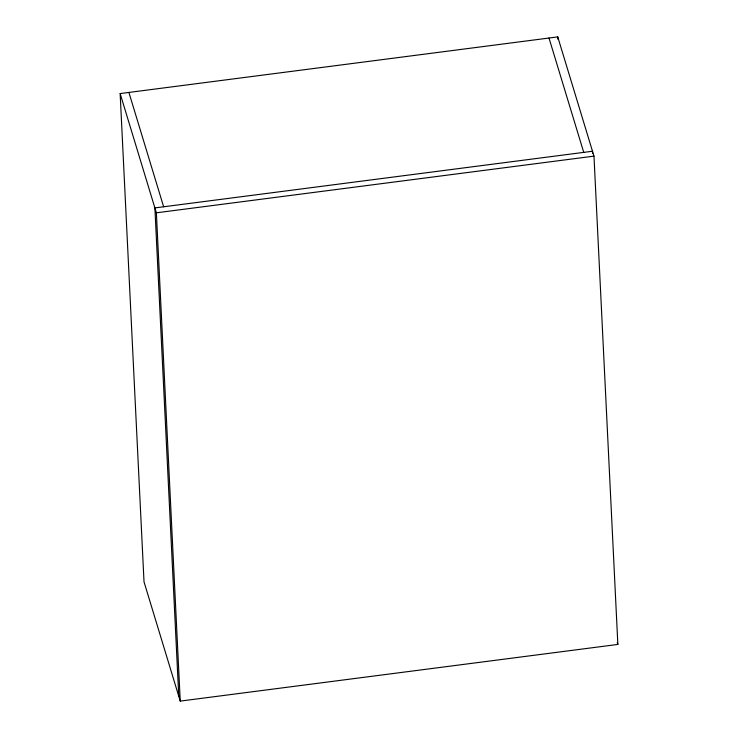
<?xml version="1.0" encoding="UTF-8"?>
<svg xmlns="http://www.w3.org/2000/svg" width="738" height="738" viewBox="0 0 738 738"><rect width="100%" height="100%" fill="white"/><g stroke="black" fill="none" stroke-linecap="round" stroke-linejoin="round"><path stroke-width="1.11" d="M120.146 93.569L557.753 36.9L593.979 156.142L617.854 644.431L180.247 701.1L144.021 581.858L120.146 93.569L156.373 212.812L180.247 701.1M156.373 212.812L593.979 156.142M548.998 38.035L583.74 152.379M617.254 642.475L617.854 644.431M128.901 92.434L163.642 206.778M592.605 153.55L592.494 151.244L154.888 207.913L178.762 696.202M557.753 36.9L557.863 39.206"/></g></svg>
